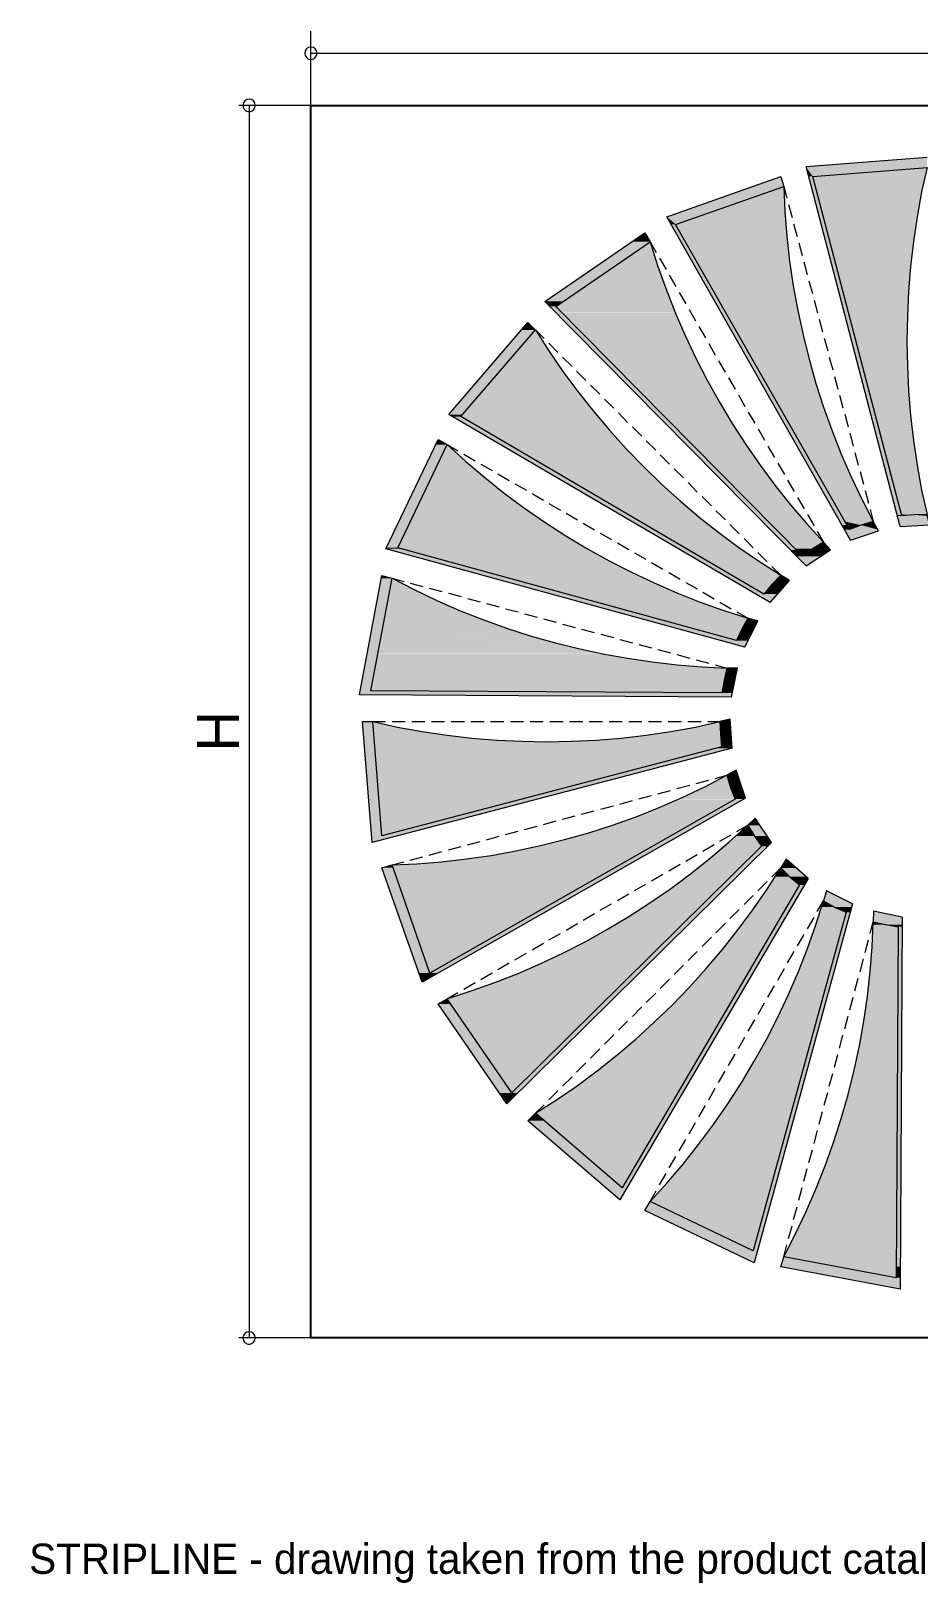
# Model space of a CAD drawing. Extents: x 0 to 240, y -13 to 197.
# Drawn here: x 0.2 to 117.7, y -13.2 to 192.1 of the extents above; entities that cross this region are included whole.
import ezdxf

# ---------------------------------------------------------------- set-up
doc = ezdxf.new("R2010")
doc.units = 0
for name, color, linetype in [('FILL', 8, 'Continuous'), ('GEOMETRY', 7, 'Continuous'), ('NOTE', 1, 'Continuous'), ('TEXT', 7, 'Continuous')]:
    doc.layers.add(name, color=color, linetype=linetype)

msp = doc.modelspace()

# ---------------------------------------------------------------- hatches: boundary and pattern name
at = {"layer": 'FILL'}
for points in [[(118.81, 175.45), (102.8, 174.2), (118.81, 174.2)], [(99.46, 172.9), (95.72, 171.56), (99.84, 171.56)], [(102.83, 174.06), (118.81, 174.06), (102.8, 174.2)], [(102.8, 174.2), (118.81, 174.06), (118.81, 174.2)], [(103.15, 172.9), (103.7, 172.9), (102.83, 174.06)], [(102.83, 174.06), (118.81, 174.06), (103.7, 172.9)], [(103.15, 172.9), (114.87, 128.11), (115.42, 128.11)], [(103.15, 172.9), (103.7, 172.9), (115.42, 128.11)], [(118.81, 174.06), (103.7, 172.9), (118.55, 172.9)], [(103.7, 172.9), (104.25, 170.84), (118.09, 170.84)], [(103.7, 172.9), (118.55, 172.9), (118.09, 170.84)], [(95.72, 171.56), (84.36, 167.56), (88.47, 167.56)], [(95.72, 171.56), (99.84, 171.56), (88.47, 167.56)], [(99.84, 171.56), (90.47, 168.25), (99.99, 168.25)], [(104.25, 170.84), (105.09, 167.59), (117.51, 167.59)], [(104.25, 170.84), (118.09, 170.84), (117.51, 167.59)], [(84.36, 167.56), (84.93, 166.55), (85.54, 166.55)], [(84.36, 167.56), (88.47, 167.56), (85.54, 166.55)], [(84.93, 166.55), (107.58, 126.75), (108.22, 126.75)], [(84.93, 166.55), (85.54, 166.55), (108.22, 126.75)], [(90.47, 168.26), (85.54, 166.55), (100.13, 166.55)], [(85.54, 166.55), (86.44, 164.98), (100.25, 164.98)], [(85.54, 166.55), (100.13, 166.55), (100.25, 164.98)], [(90.47, 168.26), (99.99, 168.26), (100.13, 166.55)], [(105.09, 167.59), (105.96, 164.31), (117.01, 164.31)], [(105.09, 167.59), (117.51, 167.59), (117.01, 164.31)], [(81.45, 165.44), (79.74, 164.25), (82.15, 164.25)], [(86.44, 164.98), (88.33, 161.67), (100.63, 161.67)], [(86.44, 164.98), (100.25, 164.98), (100.63, 161.67)], [(105.96, 164.31), (106.84, 161.04), (116.64, 161.04)], [(105.96, 164.31), (117.01, 164.31), (116.64, 161.04)], [(79.74, 164.25), (68.23, 156.36), (70.66, 156.36)], [(79.74, 164.25), (82.15, 164.25), (70.66, 156.36)], [(82.15, 164.25), (77.57, 161.09), (83.16, 161.09)], [(77.57, 161.09), (73.01, 157.99), (84.27, 157.99)], [(77.57, 161.09), (83.16, 161.09), (84.27, 157.99)], [(88.33, 161.67), (90.18, 158.4), (101.12, 158.4)], [(88.33, 161.67), (100.62, 161.67), (101.12, 158.4)], [(106.84, 161.04), (107.68, 157.73), (116.35, 157.73)], [(106.84, 161.04), (116.64, 161.04), (116.35, 157.73)], [(90.18, 158.4), (92.04, 155.15), (101.7, 155.15)], [(90.18, 158.4), (101.12, 158.4), (101.7, 155.15)], [(68.9, 155.7), (69.68, 155.7), (68.23, 156.36)], [(68.23, 156.36), (69.68, 155.7), (70.66, 156.36)], [(73.01, 157.99), (69.68, 155.7), (85.17, 155.7)], [(73.01, 157.99), (84.27, 157.99), (85.17, 155.7)], [(107.68, 157.73), (108.54, 154.42), (116.2, 154.42)], [(107.68, 157.73), (116.35, 157.73), (116.2, 154.42)], [(68.9, 155.7), (100.71, 123.47), (101.5, 123.47)], [(68.9, 155.7), (69.68, 155.7), (101.5, 123.47)], [(70.46, 154.89), (85.49, 154.89), (69.68, 155.7)], [(69.68, 155.7), (85.49, 154.89), (85.17, 155.7)], [(70.46, 154.88), (73.44, 151.87), (86.79, 151.87)], [(70.46, 154.88), (85.49, 154.88), (86.79, 151.87)], [(92.04, 155.15), (93.87, 151.93), (102.39, 151.93)], [(92.04, 155.15), (101.7, 155.15), (102.39, 151.93)], [(108.54, 154.42), (109.41, 151.11), (116.14, 151.11)], [(108.54, 154.42), (116.2, 154.42), (116.14, 151.11)], [(65.15, 152.59), (55.55, 141.37), (57.38, 141.37)], [(65.15, 152.59), (66.98, 152.59), (57.38, 141.37)], [(66.98, 152.59), (64.6, 149.81), (68.75, 149.81)], [(65.15, 152.59), (66.98, 152.59), (65.99, 153.58)], [(73.45, 151.87), (76.41, 148.88), (88.21, 148.88)], [(73.45, 151.87), (86.79, 151.87), (88.21, 148.88)], [(93.87, 151.93), (95.69, 148.71), (103.21, 148.71)], [(93.87, 151.93), (102.39, 151.93), (103.21, 148.71)], [(109.41, 151.11), (110.28, 147.81), (116.2, 147.81)], [(109.41, 151.11), (116.14, 151.11), (116.2, 147.81)], [(64.6, 149.81), (62.25, 147.08), (70.64, 147.08)], [(64.6, 149.81), (68.75, 149.81), (70.64, 147.08)], [(76.41, 148.88), (79.31, 145.92), (89.72, 145.92)], [(76.41, 148.88), (88.21, 148.88), (89.72, 145.92)], [(95.69, 148.71), (97.52, 145.52), (104.1, 145.52)], [(95.69, 148.71), (103.21, 148.71), (104.1, 145.52)], [(62.25, 147.08), (59.99, 144.41), (72.61, 144.41)], [(62.25, 147.08), (70.64, 147.08), (72.61, 144.41)], [(79.31, 145.92), (82.18, 143.02), (91.32, 143.02)], [(79.31, 145.92), (89.72, 145.92), (91.32, 143.02)], [(110.28, 147.81), (111.15, 144.5), (116.35, 144.5)], [(110.28, 147.81), (116.2, 147.81), (116.35, 144.5)], [(59.99, 144.41), (57.76, 141.83), (74.67, 141.83)], [(59.99, 144.41), (72.61, 144.41), (74.67, 141.83)], [(97.52, 145.52), (99.32, 142.38), (105.12, 142.38)], [(97.52, 145.52), (104.1, 145.52), (105.12, 142.38)], [(111.15, 144.5), (111.99, 141.2), (116.64, 141.2)], [(111.15, 144.5), (116.34, 144.5), (116.64, 141.2)], [(57.12, 141.11), (75.27, 141.11), (57.76, 141.83)], [(57.76, 141.83), (75.27, 141.11), (74.67, 141.83)], [(82.18, 143.02), (84.96, 140.21), (93.03, 140.21)], [(82.18, 143.02), (91.32, 143.02), (93.03, 140.21)], [(99.32, 142.38), (101.09, 139.25), (106.22, 139.25)], [(99.32, 142.38), (105.12, 142.38), (106.22, 139.25)], [(56.05, 141.11), (57.12, 141.11), (55.55, 141.37)], [(55.55, 141.37), (57.12, 141.11), (57.38, 141.37)], [(56.05, 141.11), (93.92, 118.92), (95.03, 118.92)], [(56.05, 141.11), (57.12, 141.11), (95.03, 118.92)], [(57.12, 141.11), (60.19, 139.31), (76.78, 139.31)], [(57.12, 141.11), (75.27, 141.11), (76.78, 139.31)], [(84.96, 140.21), (87.72, 137.42), (94.82, 137.42)], [(84.96, 140.21), (93.03, 140.21), (94.82, 137.42)], [(111.99, 141.2), (112.86, 137.92), (117.01, 137.92)], [(111.99, 141.2), (116.64, 141.2), (117.01, 137.92)], [(53.81, 137.42), (55.32, 137.42), (54.13, 138.09)], [(60.19, 139.31), (64.37, 136.85), (79.02, 136.85)], [(60.19, 139.31), (76.78, 139.31), (79.02, 136.85)], [(101.09, 139.25), (102.83, 136.18), (107.44, 136.18)], [(101.09, 139.25), (106.22, 139.25), (107.44, 136.18)], [(112.86, 137.92), (113.71, 134.64), (117.51, 134.64)], [(112.86, 137.92), (117.01, 137.92), (117.51, 134.64)], [(53.81, 137.42), (47.26, 123.76), (48.79, 123.76)], [(53.81, 137.42), (55.32, 137.42), (48.79, 123.76)], [(55.32, 137.42), (54.25, 135.19), (57.76, 135.19)], [(64.37, 136.85), (68.43, 134.47), (81.31, 134.47)], [(64.37, 136.85), (79.02, 136.85), (81.31, 134.47)], [(87.72, 137.42), (90.42, 134.7), (96.71, 134.7)], [(87.72, 137.42), (94.82, 137.42), (96.71, 134.7)], [(102.83, 136.18), (104.57, 133.16), (108.77, 133.16)], [(102.83, 136.18), (107.44, 136.18), (108.77, 133.16)], [(54.25, 135.19), (53.23, 133.05), (60.28, 133.05)], [(54.25, 135.19), (57.76, 135.19), (60.28, 133.05)], [(68.43, 134.47), (72.37, 132.17), (83.69, 132.17)], [(68.43, 134.47), (81.31, 134.47), (83.69, 132.17)], [(90.42, 134.7), (93.03, 132.03), (98.68, 132.03)], [(90.42, 134.7), (96.71, 134.7), (98.68, 132.03)], [(113.71, 134.64), (114.58, 131.39), (118.09, 131.39)], [(113.71, 134.64), (117.51, 134.64), (118.09, 131.39)], [(53.23, 133.05), (52.25, 130.99), (62.86, 130.99)], [(53.23, 133.05), (60.28, 133.05), (62.86, 130.99)], [(72.37, 132.17), (76.14, 129.97), (86.15, 129.97)], [(72.37, 132.17), (83.69, 132.17), (86.15, 129.97)], [(93.03, 132.03), (95.58, 129.45), (100.74, 129.45)], [(93.03, 132.03), (98.68, 132.03), (100.74, 129.45)], [(104.57, 133.16), (106.26, 130.17), (110.2, 130.17)], [(104.57, 133.16), (108.77, 133.16), (110.2, 130.17)], [(52.25, 130.99), (51.29, 129.01), (65.53, 129.01)], [(52.25, 130.99), (62.86, 130.99), (65.53, 129.01)], [(76.14, 129.97), (79.8, 127.82), (88.68, 127.82)], [(76.14, 129.97), (86.15, 129.97), (88.68, 127.82)], [(95.58, 129.45), (98.08, 126.93), (102.89, 126.93)], [(95.58, 129.45), (100.74, 129.45), (102.89, 126.93)], [(106.26, 130.17), (107.94, 127.22), (111.7, 127.22)], [(106.26, 130.17), (110.2, 130.17), (111.7, 127.22)], [(114.58, 131.39), (115.42, 128.17), (118.81, 128.17)], [(114.58, 131.39), (118.09, 131.39), (118.81, 128.17)], [(51.29, 129.01), (50.39, 127.13), (68.26, 127.13)], [(51.29, 129.01), (65.53, 129.01), (68.26, 127.13)], [(79.8, 127.82), (83.31, 125.77), (91.26, 125.77)], [(79.8, 127.82), (88.68, 127.82), (91.26, 125.77)], [(114.9, 127.97), (115.47, 127.97), (114.87, 128.11)], [(114.87, 128.11), (115.47, 127.97), (115.42, 128.11)], [(114.9, 127.97), (115.22, 126.81), (119.13, 126.81)], [(114.9, 127.97), (118.84, 127.97), (119.13, 126.81)], [(115.42, 128.11), (117.13, 128.11), (115.42, 128.17)], [(115.42, 128.17), (117.13, 128.11), (118.81, 128.17)], [(115.42, 128.11), (115.47, 127.97), (117.13, 128.11)], [(115.47, 127.97), (118.84, 127.97), (117.13, 128.11)], [(117.13, 128.11), (118.81, 128.11), (118.81, 128.17)], [(117.13, 128.11), (118.84, 127.97), (118.81, 128.11)], [(49.55, 125.33), (48.79, 123.76), (73.65, 123.76)], [(50.39, 127.13), (49.55, 125.33), (71.01, 125.33)], [(49.55, 125.33), (71.01, 125.33), (73.65, 123.76)], [(50.39, 127.13), (68.26, 127.13), (71.01, 125.33)], [(83.31, 125.77), (86.67, 123.79), (93.92, 123.79)], [(83.31, 125.77), (91.26, 125.77), (93.92, 123.79)], [(98.08, 126.93), (100.48, 124.49), (105.09, 124.49)], [(98.08, 126.93), (102.89, 126.93), (105.09, 124.49)], [(107.91, 126.17), (108.54, 126.17), (107.59, 126.75)], [(107.59, 126.75), (108.54, 126.17), (108.22, 126.75)], [(107.99, 126), (112.37, 126), (107.91, 126.17)], [(107.91, 126.17), (112.37, 126), (112.28, 126.17)], [(108.22, 126.75), (110.11, 126.75), (107.94, 127.22)], [(107.94, 127.22), (110.11, 126.75), (111.7, 127.22)], [(107.99, 126), (112.37, 126), (108.68, 124.78)], [(108.22, 126.75), (108.54, 126.17), (110.11, 126.75)], [(108.54, 126.17), (112.28, 126.17), (110.11, 126.75)], [(110.11, 126.75), (111.97, 126.75), (111.7, 127.22)], [(110.11, 126.75), (112.28, 126.17), (111.97, 126.75)], [(115.22, 126.81), (115.27, 126.58), (119.13, 126.81)], [(47.2, 123.62), (49.29, 123.62), (47.26, 123.76)], [(47.2, 123.62), (85.98, 112.98), (88.04, 112.98)], [(47.2, 123.62), (49.29, 123.62), (88.04, 112.98)], [(47.26, 123.76), (49.29, 123.62), (48.79, 123.76)], [(49.26, 123.62), (73.85, 123.62), (48.79, 123.76)], [(48.79, 123.76), (73.85, 123.62), (73.65, 123.76)], [(49.26, 123.62), (55.11, 122.03), (76.76, 122.03)], [(49.26, 123.62), (73.86, 123.62), (76.76, 122.03)], [(86.67, 123.79), (89.89, 121.94), (96.65, 121.94)], [(86.67, 123.79), (93.92, 123.79), (96.65, 121.94)], [(101.35, 123.62), (103.67, 123.62), (100.48, 124.49)], [(100.48, 124.49), (103.67, 123.62), (105.09, 124.49)], [(101.55, 122.63), (102.31, 122.63), (100.71, 123.47)], [(100.71, 123.47), (102.31, 122.63), (101.5, 123.47)], [(101.35, 123.62), (102.31, 122.63), (103.67, 123.62)], [(102.31, 122.63), (104.8, 122.63), (103.5, 123.47)], [(103.5, 123.48), (106.05, 123.48), (103.67, 123.62)], [(103.5, 123.47), (104.8, 122.63), (106.05, 123.47)], [(103.67, 123.62), (105.93, 123.62), (105.09, 124.49)], [(103.67, 123.62), (106.05, 123.48), (105.93, 123.62)], [(55.11, 122.03), (60.63, 120.52), (79.68, 120.52)], [(55.11, 122.03), (76.76, 122.03), (79.68, 120.52)], [(89.89, 121.94), (92.94, 120.14), (99.44, 120.14)], [(89.89, 121.94), (96.65, 121.94), (99.44, 120.14)], [(101.55, 122.63), (104.8, 122.63), (102.83, 121.36)], [(46.62, 119.73), (43.83, 104.85), (45.22, 104.85)], [(46.62, 119.73), (48.01, 119.73), (45.22, 104.85)], [(46.62, 119.73), (48.01, 119.73), (46.68, 120.08)], [(48.01, 119.73), (47.72, 118.22), (50.94, 118.22)], [(60.63, 120.52), (65.76, 119.09), (82.7, 119.09)], [(60.63, 120.52), (79.68, 120.52), (82.7, 119.09)], [(65.76, 119.09), (70.55, 117.79), (85.72, 117.79)], [(65.76, 119.09), (82.7, 119.09), (85.72, 117.79)], [(92.94, 120.14), (95.03, 118.92), (98.28, 118.92)], [(92.94, 120.14), (99.44, 120.14), (98.28, 118.92)], [(98.28, 118.92), (100.19, 118.92), (98.74, 119.41)], [(98.74, 119.41), (100.62, 119.41), (99.44, 120.14)], [(98.74, 119.41), (100.19, 118.92), (100.62, 119.41)], [(47.72, 118.22), (47.46, 116.8), (53.93, 116.8)], [(47.72, 118.22), (50.94, 118.22), (53.93, 116.8)], [(70.55, 117.79), (74.99, 116.57), (88.79, 116.57)], [(70.55, 117.79), (85.72, 117.79), (88.79, 116.57)], [(93.92, 118.92), (96.13, 117.64), (97.2, 117.64)], [(93.92, 118.92), (95.03, 118.92), (97.2, 117.64)], [(95.03, 118.92), (98.28, 118.92), (97.2, 117.64)], [(96.13, 117.64), (99.03, 117.64), (98.04, 116.51)], [(98.28, 118.92), (97.2, 117.64), (99.03, 117.64)], [(98.28, 118.92), (100.19, 118.92), (99.03, 117.64)], [(47.2, 115.47), (46.97, 114.25), (60.02, 114.25)], [(47.46, 116.8), (47.2, 115.47), (56.94, 115.47)], [(47.2, 115.47), (56.94, 115.47), (60.02, 114.25)], [(47.46, 116.8), (53.93, 116.8), (56.94, 115.47)], [(74.99, 116.57), (79.02, 115.47), (91.92, 115.47)], [(74.99, 116.57), (88.79, 116.57), (91.92, 115.47)], [(79.02, 115.47), (82.67, 114.45), (95.09, 114.45)], [(79.02, 115.47), (91.92, 115.47), (95.09, 114.45)], [(46.76, 113.15), (46.59, 112.13), (66.28, 112.13)], [(46.97, 114.25), (46.76, 113.15), (63.15, 113.15)], [(46.76, 113.15), (63.15, 113.15), (66.28, 112.13)], [(46.97, 114.25), (60.02, 114.25), (63.15, 113.15)], [(82.67, 114.45), (88.04, 112.97), (94.28, 112.97)], [(82.67, 114.45), (95.09, 114.45), (94.28, 112.97)], [(85.98, 112.97), (91.52, 111.47), (93.58, 111.47)], [(85.98, 112.97), (88.04, 112.97), (93.58, 111.47)], [(88.04, 112.97), (94.27, 112.97), (93.58, 111.47)], [(94.28, 112.97), (93.58, 111.47), (95.12, 111.47)], [(94.86, 114.08), (94.28, 112.97), (95.87, 112.97)], [(94.28, 112.97), (95.87, 112.97), (95.12, 111.47)], [(94.86, 114.08), (96.42, 114.08), (95.09, 114.45)], [(94.86, 114.08), (96.42, 114.08), (95.87, 112.97)], [(46.27, 110.42), (72.69, 110.42), (46.42, 111.2)], [(46.42, 111.2), (69.47, 111.2), (46.59, 112.13)], [(46.42, 111.2), (72.69, 110.42), (69.47, 111.2)], [(46.59, 112.13), (69.47, 111.21), (66.28, 112.13)], [(91.52, 111.47), (94.68, 110.6), (95.12, 111.47)], [(45.92, 108.65), (82.44, 108.65), (46.01, 109.12)], [(46.01, 109.12), (79.16, 109.12), (46.13, 109.72)], [(46.01, 109.12), (82.44, 108.65), (79.16, 109.12)], [(46.13, 109.73), (75.91, 109.73), (46.27, 110.42)], [(46.13, 109.72), (79.16, 109.12), (75.91, 109.72)], [(46.27, 110.42), (75.91, 109.73), (72.69, 110.42)], [(45.78, 107.84), (45.49, 106.22), (91.95, 106.22)], [(45.78, 107.84), (92.33, 107.84), (45.8, 108.01)], [(45.78, 107.84), (92.33, 107.84), (91.95, 106.22)], [(45.8, 108.01), (89.03, 108.01), (45.86, 108.28)], [(45.8, 108.01), (92.33, 107.84), (89.03, 108.01)], [(45.86, 108.28), (85.75, 108.28), (45.92, 108.65)], [(45.86, 108.28), (89.02, 108.01), (85.75, 108.28)], [(45.92, 108.65), (85.75, 108.28), (82.44, 108.65)], [(92.33, 107.81), (91.95, 106.22), (93.4, 106.22)], [(92.33, 107.81), (93.72, 107.81), (92.33, 107.84)], [(92.33, 107.81), (93.72, 107.81), (93.4, 106.22)], [(43.78, 104.56), (91.66, 104.56), (43.83, 104.85)], [(43.83, 104.85), (91.66, 104.56), (45.22, 104.85)], [(45.49, 106.22), (45.22, 104.85), (91.72, 104.85)], [(45.22, 104.85), (91.66, 104.56), (91.72, 104.85)], [(45.49, 106.22), (91.95, 106.22), (91.72, 104.85)], [(91.66, 104.56), (93.06, 104.56), (91.72, 104.85)], [(91.95, 106.22), (91.72, 104.85), (93.11, 104.85)], [(91.72, 104.85), (93.06, 104.56), (93.11, 104.85)], [(91.95, 106.22), (93.4, 106.22), (93.11, 104.85)], [(43.72, 104.3), (93.03, 104.3), (43.78, 104.56)], [(43.72, 104.3), (92.94, 104.01), (93.03, 104.3)], [(43.78, 104.56), (93.03, 104.3), (93.06, 104.56)], [(44.12, 100.76), (44.41, 97.23), (45.78, 97.23)], [(44.12, 100.76), (45.49, 100.76), (45.78, 97.23)], [(45.55, 100.04), (48.74, 100.04), (45.49, 100.76)], [(48.74, 100.04), (45.49, 100.76)], [(88.18, 100.04), (91.43, 100.04), (91.4, 100.76)], [(91.4, 100.76), (92.76, 100.76), (92.76, 101.08)], [(91.43, 100.04), (91.4, 100.76)], [(91.4, 100.76), (91.46, 99.08), (92.88, 99.08)], [(91.4, 100.76), (92.76, 100.76), (92.88, 99.08)], [(45.6, 99.46), (51.98, 99.46), (45.54, 100.04)], [(45.54, 100.04), (51.98, 99.46), (48.74, 100.04)], [(45.63, 98.96), (55.26, 98.96), (45.6, 99.46)], [(45.6, 99.46), (55.26, 98.96), (51.98, 99.46)], [(45.66, 98.59), (58.54, 98.59), (45.63, 98.96)], [(45.63, 98.96), (58.54, 98.59), (55.26, 98.96)], [(45.69, 98.3), (61.85, 98.3), (45.66, 98.59)], [(45.66, 98.59), (61.85, 98.3), (58.54, 98.59)], [(75.07, 98.3), (91.52, 98.3), (78.35, 98.59)], [(78.35, 98.59), (91.49, 98.59), (81.66, 98.96)], [(78.35, 98.59), (91.52, 98.3), (91.49, 98.59)], [(81.66, 98.96), (91.46, 98.96), (82.47, 99.08)], [(81.66, 98.96), (91.49, 98.59), (91.46, 98.96)], [(82.47, 99.08), (91.46, 99.08), (84.91, 99.46)], [(82.47, 99.08), (91.46, 98.96), (91.46, 99.08)], [(84.91, 99.46), (91.43, 99.46), (88.18, 100.04)], [(84.91, 99.46), (91.46, 99.08), (91.43, 99.46)], [(88.18, 100.04), (91.43, 99.46), (91.43, 100.04)], [(91.46, 99.08), (91.6, 97.43), (92.97, 97.43)], [(91.46, 99.08), (92.88, 99.08), (92.97, 97.43)], [(44.41, 97.23), (45.28, 85.65), (46.68, 85.65)], [(44.41, 97.23), (45.78, 97.23), (46.68, 85.65)], [(45.69, 98.15), (65.15, 98.15), (45.69, 98.3)], [(45.69, 98.3), (65.15, 98.15), (61.85, 98.3)], [(45.72, 98.09), (68.46, 98.09), (45.69, 98.15)], [(45.69, 98.15), (68.46, 98.09), (65.15, 98.15)], [(45.75, 97.43), (91.61, 97.43), (45.72, 98.09)], [(45.72, 98.09), (91.61, 97.43), (91.55, 98.09)], [(45.75, 97.43), (91.6, 97.43), (46.68, 85.65)], [(90.82, 97.23), (46.68, 85.65), (48.82, 85.65)], [(90.82, 97.23), (93, 97.23), (48.82, 85.65)], [(68.46, 98.09), (91.55, 98.09), (71.77, 98.15)], [(71.77, 98.15), (91.55, 98.15), (75.07, 98.3)], [(71.77, 98.15), (91.55, 98.09), (91.55, 98.15)], [(75.07, 98.3), (91.55, 98.15), (91.52, 98.3)], [(90.82, 97.23), (93, 97.23), (91.61, 97.43)], [(91.61, 97.43), (93, 97.23), (92.97, 97.43)], [(92.33, 93.66), (89.4, 92.15), (92.8, 92.15)], [(92.33, 93.66), (93.78, 93.66), (93.55, 94.32)], [(92.33, 93.66), (92.82, 92.06), (94.3, 92.06)], [(92.33, 93.66), (93.78, 93.66), (94.3, 92.06)], [(93.4, 90.49), (77.48, 81.42), (78.58, 81.42)], [(93.4, 90.49), (94.5, 90.49), (78.58, 81.42)], [(85.86, 90.49), (83.37, 89.39), (91.49, 89.39)], [(85.86, 90.5), (93.4, 90.5), (86.41, 90.73)], [(85.86, 90.49), (93.4, 90.49), (91.49, 89.39)], [(89.23, 92.06), (86.41, 90.73), (93.32, 90.73)], [(86.41, 90.73), (93.4, 90.5), (93.32, 90.73)], [(89.23, 92.06), (92.82, 92.06), (89.4, 92.15)], [(89.23, 92.06), (92.82, 92.06), (93.32, 90.73)], [(89.4, 92.15), (92.82, 92.06), (92.8, 92.15)], [(92.82, 92.06), (93.34, 90.64), (94.79, 90.64)], [(92.82, 92.06), (94.3, 92.06), (94.79, 90.64)], [(93.4, 90.5), (94.5, 90.5), (93.34, 90.64)], [(93.34, 90.64), (94.5, 90.49), (94.79, 90.64)], [(83.37, 89.39), (80.29, 88.17), (89.34, 88.17)], [(83.37, 89.39), (91.49, 89.39), (89.34, 88.17)], [(77.19, 87.07), (74.03, 86.06), (85.6, 86.06)], [(80.29, 88.18), (77.19, 87.07), (87.37, 87.07)], [(77.19, 87.07), (87.37, 87.07), (85.6, 86.06)], [(80.29, 88.18), (89.34, 88.18), (87.37, 87.07)], [(95.09, 87.04), (93.52, 85.62), (95.96, 85.62)], [(95.09, 87.04), (96.71, 87.04), (96.07, 88)], [(95.09, 87.04), (95.96, 85.62), (97.67, 85.62)], [(95.09, 87.04), (96.71, 87.04), (97.67, 85.62)], [(45.28, 85.65), (45.37, 84.75), (48.82, 85.65)], [(64.43, 83.65), (81.37, 83.65), (67.65, 84.35)], [(67.65, 84.35), (82.59, 84.35), (70.87, 85.16)], [(67.65, 84.35), (81.37, 83.65), (82.58, 84.35)], [(70.87, 85.16), (84.01, 85.16), (74.03, 86.06)], [(70.87, 85.16), (82.59, 84.35), (84.01, 85.16)], [(74.03, 86.06), (84.01, 85.16), (85.6, 86.06)], [(96.92, 84.26), (75.83, 63.4), (76.61, 63.4)], [(96.92, 84.26), (97.7, 84.26), (76.61, 63.4)], [(91.98, 84.26), (90.1, 82.69), (95.32, 82.69)], [(91.98, 84.26), (96.92, 84.26), (92.62, 84.84)], [(91.98, 84.26), (96.92, 84.26), (95.32, 82.69)], [(92.62, 84.84), (96.5, 84.84), (93.52, 85.62)], [(92.62, 84.84), (96.92, 84.26), (96.51, 84.84)], [(93.52, 85.62), (96.51, 84.84), (95.96, 85.62)], [(96.57, 84.78), (98.22, 84.78), (95.96, 85.62)], [(95.96, 85.62), (98.22, 84.78), (97.67, 85.62)], [(96.92, 84.26), (97.7, 84.26), (96.57, 84.78)], [(96.57, 84.78), (97.7, 84.26), (98.22, 84.78)], [(51.29, 81.94), (78.38, 81.94), (54.6, 82.2)], [(54.6, 82.2), (78.84, 82.2), (57.87, 82.57)], [(54.6, 82.2), (78.38, 81.94), (78.84, 82.2)], [(57.87, 82.57), (79.48, 82.57), (61.15, 83.07)], [(57.87, 82.57), (78.84, 82.2), (79.48, 82.57)], [(61.15, 83.07), (80.35, 83.07), (64.43, 83.65)], [(61.15, 83.07), (79.48, 82.57), (80.35, 83.07)], [(64.43, 83.65), (80.35, 83.07), (81.36, 83.65)], [(90.1, 82.69), (87.51, 80.63), (93.23, 80.63)], [(90.1, 82.69), (95.32, 82.69), (93.23, 80.63)], [(100.16, 82.57), (99.44, 81.39), (101.5, 81.39)], [(46.68, 81.42), (48.12, 81.42), (48.01, 81.79)], [(46.68, 81.42), (51.58, 67.49), (53.03, 67.49)], [(46.68, 81.42), (48.12, 81.42), (53.03, 67.49)], [(48.01, 81.79), (78.09, 81.79), (51.29, 81.94)], [(48.01, 81.79), (78.09, 81.79), (53.03, 67.49)], [(51.29, 81.94), (78.09, 81.79), (78.38, 81.94)], [(77.48, 81.42), (53.03, 67.49), (54.13, 67.49)], [(77.48, 81.42), (78.58, 81.42), (54.13, 67.49)], [(87.51, 80.63), (84.87, 78.66), (91.23, 78.66)], [(87.51, 80.63), (93.23, 80.63), (91.23, 78.66)], [(98.68, 80.23), (98.01, 79.15), (101.93, 79.15)], [(99.44, 81.39), (98.68, 80.23), (100.66, 80.23)], [(98.68, 80.23), (100.66, 80.23), (101.93, 79.15)], [(99.44, 81.39), (100.66, 80.23), (102.8, 80.23)], [(99.44, 81.39), (101.5, 81.39), (102.8, 80.23)], [(100.92, 79.99), (103.06, 79.99), (100.66, 80.23)], [(100.66, 80.23), (103.06, 79.99), (102.8, 80.23)], [(84.87, 78.66), (82.15, 76.78), (89.31, 76.78)], [(101.93, 79.15), (83.66, 47.94), (84.3, 47.94)], [(101.93, 79.15), (102.57, 79.15), (84.3, 47.94)], [(84.87, 78.66), (91.23, 78.66), (89.31, 76.78)], [(97.64, 78.6), (95.75, 75.87), (100.02, 75.87)], [(97.64, 78.6), (101.61, 78.6), (98.01, 79.15)], [(97.64, 78.6), (101.61, 78.6), (100.02, 75.87)], [(98.01, 79.15), (101.61, 78.6), (101.93, 79.15)], [(101.93, 79.15), (102.57, 79.15), (100.92, 79.99)], [(100.92, 79.99), (102.57, 79.15), (103.06, 79.99)], [(105.5, 78.37), (105.09, 77.04), (108.17, 77.04)], [(82.15, 76.78), (79.36, 74.98), (87.51, 74.98)], [(82.15, 76.78), (89.31, 76.78), (87.51, 74.98)], [(104.63, 75.53), (108.11, 75.53), (104.86, 76.22)], [(104.86, 76.22), (106.57, 76.22), (105.09, 77.04)], [(104.86, 76.22), (108.11, 75.53), (106.57, 76.22)], [(105.85, 76.63), (108.95, 76.63), (105.09, 77.04)], [(105.09, 77.04), (108.95, 76.63), (108.17, 77.04)], [(106.57, 76.22), (108.86, 76.22), (105.85, 76.63)], [(105.85, 76.63), (108.86, 76.22), (108.95, 76.63)], [(108.11, 75.53), (108.66, 75.53), (106.57, 76.22)], [(106.57, 76.22), (108.66, 75.53), (108.86, 76.22)], [(79.36, 74.98), (76.52, 73.27), (85.78, 73.27)], [(79.36, 74.98), (87.51, 74.98), (85.78, 73.27)], [(95.75, 75.87), (93.81, 73.21), (98.45, 73.21)], [(95.75, 75.87), (100.02, 75.87), (98.45, 73.21)], [(108.11, 75.53), (97.26, 36.08), (97.84, 36.08)], [(108.11, 75.53), (108.66, 75.53), (97.84, 36.08)], [(104.63, 75.53), (104.1, 73.87), (107.64, 73.87)], [(104.63, 75.53), (108.11, 75.53), (107.64, 73.87)], [(111.7, 74.28), (115.53, 74.28), (111.73, 74.89)], [(111.7, 73.91), (113.33, 73.91), (111.7, 74.28)], [(113.33, 73.91), (115.54, 73.91), (111.7, 74.28)], [(111.7, 74.28), (115.53, 73.91), (115.53, 74.28)], [(111.73, 74.89), (115.54, 74.89), (111.73, 75.67)], [(111.73, 74.89), (115.54, 74.28), (115.54, 74.89)], [(76.52, 73.27), (73.65, 71.67), (84.15, 71.67)], [(76.52, 73.27), (85.78, 73.27), (84.15, 71.67)], [(93.81, 73.21), (91.75, 70.63), (96.94, 70.63)], [(93.81, 73.21), (98.45, 73.21), (96.94, 70.63)], [(104.1, 73.87), (103, 70.74), (106.78, 70.74)], [(104.1, 73.87), (107.64, 73.87), (106.78, 70.74)], [(111.68, 73.61), (111.56, 70.98), (114.98, 70.98)], [(111.68, 73.61), (114.98, 73.61), (111.7, 73.91)], [(111.68, 73.61), (114.98, 73.61), (114.98, 70.98)], [(111.7, 73.91), (114.98, 73.61), (113.33, 73.91)], [(114.98, 73.61), (115.54, 73.61), (113.33, 73.91)], [(113.33, 73.91), (115.54, 73.61), (115.54, 73.91)], [(114.72, 28.63), (115.27, 28.63), (114.98, 73.62)], [(114.98, 73.61), (115.27, 28.63), (115.54, 73.61)], [(70.7, 70.16), (67.71, 68.74), (81.19, 68.74)], [(73.65, 71.67), (70.7, 70.16), (82.64, 70.16)], [(70.7, 70.16), (82.64, 70.16), (81.19, 68.74)], [(73.65, 71.67), (84.15, 71.67), (82.64, 70.16)], [(91.75, 70.63), (89.6, 68.11), (95.46, 68.11)], [(91.75, 70.63), (96.94, 70.63), (95.46, 68.11)], [(103, 70.74), (101.78, 67.67), (105.94, 67.67)], [(103, 70.74), (106.77, 70.74), (105.94, 67.67)], [(111.56, 70.98), (111.3, 67.67), (114.95, 67.67)], [(111.56, 70.98), (114.98, 70.98), (114.95, 67.67)], [(67.7, 68.74), (64.66, 67.44), (79.89, 67.44)], [(67.7, 68.74), (81.19, 68.74), (79.89, 67.44)], [(89.61, 68.1), (87.4, 65.64), (94.01, 65.64)], [(89.61, 68.1), (95.46, 68.1), (94.01, 65.64)], [(51.58, 67.49), (54.13, 67.49), (52.01, 66.3)], [(61.58, 66.22), (58.48, 65.12), (77.54, 65.12)], [(64.66, 67.44), (61.58, 66.22), (78.64, 66.22)], [(61.58, 66.22), (78.64, 66.22), (77.54, 65.12)], [(64.66, 67.44), (79.89, 67.44), (78.64, 66.22)], [(101.78, 67.67), (100.48, 64.65), (105.09, 64.65)], [(101.78, 67.67), (105.93, 67.67), (105.09, 64.65)], [(111.3, 67.67), (110.92, 64.39), (114.92, 64.39)], [(111.3, 67.67), (114.95, 67.67), (114.92, 64.39)], [(54.13, 63.4), (55.78, 63.4), (55.32, 64.1)], [(58.48, 65.12), (55.32, 64.1), (76.52, 64.1)], [(55.32, 64.1), (76.52, 64.1), (63.88, 51.63)], [(58.48, 65.12), (77.54, 65.12), (76.52, 64.1)], [(87.4, 65.64), (85.08, 63.26), (92.62, 63.26)], [(87.4, 65.64), (94.01, 65.64), (92.62, 63.26)], [(100.48, 64.65), (99.06, 61.64), (104.28, 61.64)], [(100.48, 64.65), (105.09, 64.65), (104.28, 61.64)], [(110.92, 64.39), (110.43, 61.11), (114.92, 61.11)], [(110.92, 64.39), (114.92, 64.39), (114.92, 61.11)], [(54.13, 63.4), (62.22, 51.63), (63.88, 51.63)], [(54.13, 63.4), (55.78, 63.4), (63.88, 51.63)], [(75.83, 63.4), (63.88, 51.63), (64.66, 51.63)], [(75.83, 63.4), (76.61, 63.4), (64.66, 51.63)], [(85.08, 63.26), (82.7, 60.97), (91.28, 60.97)], [(85.08, 63.26), (92.62, 63.26), (91.28, 60.97)], [(99.06, 61.64), (97.55, 58.71), (103.47, 58.71)], [(99.06, 61.64), (104.28, 61.64), (103.47, 58.71)], [(82.7, 60.97), (80.26, 58.73), (89.98, 58.73)], [(82.7, 60.97), (91.28, 60.97), (89.98, 58.73)], [(110.43, 61.11), (109.85, 57.86), (114.9, 57.86)], [(110.43, 61.11), (114.92, 61.11), (114.9, 57.86)], [(80.27, 58.73), (77.74, 56.59), (88.73, 56.59)], [(80.27, 58.73), (89.98, 58.73), (88.73, 56.59)], [(97.55, 58.71), (95.93, 55.8), (102.69, 55.8)], [(97.55, 58.71), (103.47, 58.71), (102.69, 55.8)], [(109.85, 57.86), (109.15, 54.64), (114.87, 54.64)], [(109.85, 57.86), (114.9, 57.86), (114.87, 54.64)], [(77.74, 56.59), (75.13, 54.56), (87.51, 54.56)], [(77.74, 56.59), (88.73, 56.59), (87.51, 54.56)], [(95.93, 55.8), (94.24, 52.96), (101.9, 52.96)], [(95.93, 55.8), (102.69, 55.8), (101.9, 52.96)], [(75.13, 54.56), (72.49, 52.59), (86.38, 52.59)], [(75.13, 54.56), (87.51, 54.56), (86.38, 52.59)], [(109.15, 54.64), (108.34, 51.43), (114.87, 51.43)], [(109.15, 54.64), (114.87, 54.64), (114.87, 51.43)], [(62.22, 51.63), (64.66, 51.63), (63.21, 50.18)], [(72.49, 52.59), (69.76, 50.7), (85.28, 50.7)], [(72.49, 52.59), (86.38, 52.59), (85.28, 50.7)], [(94.24, 52.97), (92.45, 50.21), (101.15, 50.21)], [(94.24, 52.97), (101.9, 52.97), (101.15, 50.21)], [(108.34, 51.43), (107.44, 48.24), (114.84, 48.24)], [(108.34, 51.43), (114.87, 51.43), (114.84, 48.24)], [(69.76, 50.7), (66.98, 48.93), (84.24, 48.93)], [(69.76, 50.7), (85.28, 50.7), (84.24, 48.93)], [(92.45, 50.21), (90.56, 47.48), (100.39, 47.48)], [(92.45, 50.21), (101.15, 50.21), (100.39, 47.48)], [(65.99, 47.94), (68.11, 47.94), (66.98, 48.93)], [(65.99, 47.94), (76.35, 39.07), (78.47, 39.07)], [(65.99, 47.94), (68.11, 47.94), (78.47, 39.07)], [(66.98, 48.93), (84.24, 48.93), (78.47, 39.07)], [(83.66, 47.94), (78.47, 39.07), (79.1, 39.07)], [(83.66, 47.94), (84.3, 47.94), (79.1, 39.07)], [(90.56, 47.48), (88.59, 44.81), (99.67, 44.81)], [(90.56, 47.48), (100.39, 47.48), (99.67, 44.81)], [(107.44, 48.24), (106.43, 45.1), (114.81, 45.1)], [(107.44, 48.24), (114.84, 48.24), (114.81, 45.1)], [(88.59, 44.81), (86.53, 42.23), (98.97, 42.23)], [(88.59, 44.81), (99.67, 44.81), (98.97, 42.23)], [(106.43, 45.1), (105.32, 41.97), (114.81, 41.97)], [(106.43, 45.1), (114.81, 45.1), (114.81, 41.97)], [(86.53, 42.23), (84.38, 39.71), (98.28, 39.71)], [(86.53, 42.23), (98.97, 42.23), (98.28, 39.71)], [(105.32, 41.97), (104.08, 38.89), (114.78, 38.89)], [(105.32, 41.97), (114.81, 41.97), (114.78, 38.89)], [(76.35, 39.07), (79.11, 39.07), (78.17, 37.5)], [(84.38, 39.71), (82.15, 37.27), (97.61, 37.27)], [(84.38, 39.71), (98.28, 39.71), (97.61, 37.27)], [(82.15, 37.27), (81.45, 36.08), (84.64, 36.08)], [(82.15, 37.27), (97.61, 37.27), (95.81, 30.75)], [(104.08, 38.89), (102.77, 35.88), (114.75, 35.88)], [(104.08, 38.89), (114.78, 38.89), (114.75, 35.88)], [(81.45, 36.08), (92.62, 30.75), (95.81, 30.75)], [(81.45, 36.08), (84.64, 36.08), (95.81, 30.75)], [(97.26, 36.08), (95.81, 30.75), (96.36, 30.75)], [(97.26, 36.08), (97.84, 36.08), (96.36, 30.75)], [(102.77, 35.88), (101.35, 32.89), (114.75, 32.89)], [(102.77, 35.88), (114.75, 35.88), (114.75, 32.89)], [(101.35, 32.89), (99.84, 29.93), (114.72, 29.93)], [(101.35, 32.89), (114.75, 32.89), (114.72, 29.93)], [(92.62, 30.75), (96.36, 30.75), (95.93, 29.15)], [(99.84, 29.93), (99.46, 28.63), (106.95, 28.63)], [(99.84, 29.93), (114.72, 29.93), (114.72, 27.18)], [(99.46, 28.63), (107.24, 27.18), (114.72, 27.18)], [(99.46, 28.63), (106.95, 28.63), (114.72, 27.18)], [(107.24, 27.18), (115.27, 27.18), (115.24, 25.67)], [(114.72, 27.18), (115.27, 27.18), (114.72, 28.63)], [(114.72, 28.63), (115.27, 27.18), (115.27, 28.63)]]:
    msp.add_hatch(color=7, dxfattribs=at).paths.add_polyline_path(points)

# ---------------------------------------------------------------- linework, layer by layer
at = {"layer": 'GEOMETRY', "lineweight": 13}
for points in [[(37.28, 182.29), (37.28, 192.13)], [(37.28, 189.2), (200.31, 189.2)], [(37.28, 182.29), (27.76, 182.29)], [(29.1, 182.29), (29.1, 19.23)], [(37.28, 19.23), (27.76, 19.23)]]:
    msp.add_lwpolyline(points, dxfattribs=at)
for points in [[(38.09, 189.2), (38.03, 189.51), (37.86, 189.78), (37.6, 189.95), (37.28, 190.01), (36.96, 189.95), (36.7, 189.78), (36.53, 189.51), (36.46, 189.2), (36.53, 188.88), (36.6, 188.75), (36.69, 188.64), (36.79, 188.55), (36.89, 188.47), (37, 188.42), (37.12, 188.38), (37.25, 188.36), (37.37, 188.37), (37.5, 188.4), (37.62, 188.45), (37.74, 188.52), (37.86, 188.62), (38.03, 188.88), (38.09, 189.2)], [(29.91, 182.29), (29.85, 182.61), (29.68, 182.87), (29.42, 183.05), (29.1, 183.11), (28.78, 183.05), (28.52, 182.87), (28.34, 182.61), (28.26, 182.29), (28.34, 181.97), (28.42, 181.85), (28.51, 181.74), (28.6, 181.65), (28.71, 181.57), (28.82, 181.51), (28.94, 181.48), (29.06, 181.46), (29.19, 181.47), (29.31, 181.49), (29.44, 181.54), (29.56, 181.62), (29.68, 181.72), (29.85, 181.97), (29.91, 182.29)], [(29.91, 19.23), (29.85, 19.55), (29.68, 19.81), (29.42, 19.99), (29.1, 20.04), (28.78, 19.99), (28.52, 19.81), (28.34, 19.55), (28.26, 19.23), (28.34, 18.91), (28.42, 18.78), (28.51, 18.67), (28.6, 18.58), (28.71, 18.5), (28.82, 18.45), (28.94, 18.41), (29.06, 18.39), (29.19, 18.4), (29.31, 18.43), (29.44, 18.48), (29.56, 18.55), (29.68, 18.65), (29.85, 18.91), (29.91, 19.23)]]:
    msp.add_lwpolyline(points, close=True, dxfattribs=at)
at = {"layer": 'GEOMETRY', "lineweight": 25}
msp.add_lwpolyline([(37.28, 182.29), (200.31, 182.29), (200.31, 19.23), (37.28, 19.23), (37.28, 182.29)], close=True, dxfattribs=at)
at = {"layer": 'GEOMETRY', "lineweight": 15}
for points in [[(102.8, 174.2), (118.81, 175.45)], [(84.36, 167.56), (99.46, 172.9)], [(115.27, 126.58), (102.8, 174.2)], [(103.7, 172.9), (118.81, 174.06)], [(115.47, 127.97), (103.7, 172.9)], [(118.81, 174.06), (118.09, 170.84), (117.49, 167.56), (117.01, 164.27), (116.63, 160.98), (116.36, 157.7), (116.2, 154.41), (116.14, 151.11), (116.2, 147.82), (116.36, 144.53), (116.63, 141.25), (117.01, 137.96), (117.49, 134.67), (118.09, 131.39), (118.81, 128.17)], [(85.54, 166.55), (99.84, 171.56)], [(99.84, 171.56), (99.99, 168.25), (100.25, 164.98), (100.62, 161.7), (101.11, 158.43), (101.7, 155.17), (102.4, 151.93), (103.2, 148.71), (104.11, 145.51), (105.12, 142.35), (106.24, 139.23), (107.46, 136.16), (108.78, 133.14), (110.2, 130.17), (111.7, 127.22)], [(108.69, 124.78), (84.36, 167.56)], [(108.54, 126.17), (85.54, 166.55)], [(68.23, 156.36), (81.45, 165.44)], [(69.68, 155.7), (82.15, 164.25)], [(82.15, 164.25), (83.16, 161.09), (84.27, 157.97), (85.49, 154.89), (86.8, 151.85), (88.21, 148.86), (89.72, 145.92), (91.33, 143.03), (93.03, 140.19), (94.82, 137.41), (96.71, 134.69), (98.68, 132.04), (100.74, 129.45), (102.89, 126.93), (105.09, 124.49)], [(102.83, 121.36), (68.23, 156.36)], [(102.31, 122.63), (69.68, 155.7)], [(55.55, 141.37), (65.99, 153.58)], [(57.12, 141.11), (66.98, 152.59)], [(66.98, 152.59), (68.75, 149.81), (70.63, 147.09), (72.6, 144.43), (74.65, 141.84), (76.79, 139.31), (79.01, 136.86), (81.31, 134.48), (83.69, 132.18), (86.14, 129.96), (88.66, 127.82), (91.26, 125.77), (93.92, 123.81), (96.65, 121.94), (99.44, 120.14)], [(98.04, 116.51), (55.55, 141.37)], [(97.2, 117.64), (57.12, 141.11)], [(47.2, 123.62), (54.13, 138.09)], [(48.79, 123.76), (55.32, 137.42)], [(55.32, 137.42), (57.76, 135.19), (60.28, 133.05), (62.87, 130.99), (65.52, 129.01), (68.24, 127.13), (71.02, 125.33), (73.86, 123.63), (76.75, 122.02), (79.69, 120.51), (82.69, 119.1), (85.72, 117.78), (88.8, 116.57), (91.92, 115.47), (95.09, 114.45)], [(115.27, 126.58), (119.13, 126.81), (118.81, 128.17)], [(118.81, 128.17), (117.13, 128.11), (115.47, 127.97)], [(111.7, 127.22), (110.11, 126.75), (108.54, 126.17)], [(108.69, 124.78), (112.37, 126), (111.7, 127.22)], [(94.68, 110.6), (47.2, 123.62)], [(93.58, 111.47), (48.79, 123.76)], [(105.09, 124.49), (103.67, 123.62), (102.31, 122.63)], [(102.83, 121.36), (106.05, 123.47), (105.09, 124.49)], [(43.72, 104.3), (46.68, 120.08)], [(45.22, 104.85), (48.01, 119.73)], [(48.01, 119.73), (50.94, 118.22), (53.93, 116.8), (56.96, 115.47), (60.03, 114.25), (63.14, 113.14), (66.29, 112.12), (69.47, 111.22), (72.68, 110.41), (75.92, 109.72), (79.17, 109.13), (82.44, 108.65), (85.73, 108.28), (89.03, 108.01), (92.33, 107.84)], [(99.44, 120.14), (98.28, 118.92), (97.2, 117.64)], [(98.04, 116.51), (100.62, 119.41), (99.44, 120.14)], [(95.09, 114.45), (94.28, 112.97), (93.58, 111.47)], [(94.68, 110.6), (96.42, 114.08), (95.09, 114.45)], [(92.33, 107.84), (91.95, 106.22), (91.66, 104.56)], [(92.94, 104.01), (93.72, 107.81), (92.33, 107.84)], [(91.66, 104.56), (45.22, 104.85)], [(92.94, 104.01), (43.72, 104.3)], [(45.37, 84.75), (44.12, 100.76)], [(45.49, 100.76), (48.74, 100.04), (52.02, 99.44), (55.3, 98.96), (58.59, 98.58), (61.88, 98.31), (65.17, 98.15), (68.46, 98.09), (71.75, 98.15), (75.04, 98.31), (78.33, 98.58), (81.62, 98.96), (84.9, 99.44), (88.18, 100.04), (91.4, 100.76)], [(46.68, 85.65), (45.49, 100.76)], [(93, 97.23), (92.76, 101.08), (91.4, 100.76)], [(91.4, 100.76), (91.46, 99.08), (91.61, 97.43)], [(93, 97.23), (45.37, 84.75)], [(91.61, 97.43), (46.68, 85.65)], [(48.01, 81.79), (51.29, 81.94), (54.59, 82.2), (57.87, 82.58), (61.15, 83.06), (64.41, 83.65), (67.64, 84.35), (70.85, 85.15), (74.04, 86.06), (77.19, 87.07), (80.3, 88.18), (83.38, 89.4), (86.41, 90.72), (89.4, 92.15), (92.33, 93.66)], [(94.8, 90.64), (93.55, 94.32), (92.33, 93.66)], [(92.33, 93.66), (92.82, 92.06), (93.4, 90.49)], [(94.8, 90.64), (52.01, 66.3)], [(93.4, 90.49), (53.03, 67.49)], [(55.32, 64.1), (58.48, 65.12), (61.61, 66.23), (64.69, 67.44), (67.72, 68.76), (70.71, 70.17), (73.65, 71.67), (76.53, 73.28), (79.36, 74.97), (82.14, 76.77), (84.85, 78.65), (87.51, 80.62), (90.1, 82.69), (92.62, 84.84), (95.09, 87.04)], [(98.22, 84.78), (96.07, 88), (95.09, 87.04)], [(95.09, 87.04), (95.96, 85.62), (96.92, 84.26)], [(98.22, 84.78), (63.21, 50.18)], [(96.92, 84.26), (63.88, 51.63)], [(103.06, 79.99), (100.16, 82.57), (99.44, 81.39)], [(52.01, 66.3), (46.68, 81.41)], [(53.03, 67.49), (48.01, 81.79)], [(66.98, 48.93), (69.76, 50.7), (72.49, 52.58), (75.15, 54.55), (77.74, 56.61), (80.26, 58.75), (82.71, 60.97), (85.09, 63.26), (87.39, 65.64), (89.6, 68.09), (91.74, 70.61), (93.79, 73.21), (95.76, 75.87), (97.64, 78.6), (99.44, 81.39)], [(99.44, 81.39), (100.66, 80.23), (101.93, 79.15)], [(103.06, 79.99), (78.17, 37.5)], [(101.93, 79.15), (78.47, 39.07)], [(108.95, 76.63), (105.5, 78.37), (105.09, 77.04)], [(82.15, 37.27), (84.38, 39.71), (86.52, 42.22), (88.58, 44.81), (90.55, 47.47), (92.44, 50.19), (94.24, 52.97), (95.94, 55.81), (97.55, 58.71), (99.06, 61.65), (100.48, 64.65), (101.79, 67.68), (103, 70.76), (104.1, 73.87), (105.09, 77.04)], [(108.95, 76.63), (95.93, 29.15)], [(105.09, 77.04), (106.57, 76.22), (108.11, 75.53)], [(108.11, 75.53), (95.81, 30.75)], [(99.84, 29.93), (101.35, 32.89), (102.77, 35.87), (104.09, 38.9), (105.31, 41.98), (106.43, 45.09), (107.44, 48.24), (108.35, 51.42), (109.15, 54.64), (109.85, 57.87), (110.44, 61.13), (110.92, 64.4), (111.29, 67.68), (111.56, 70.98), (111.7, 74.28)], [(115.53, 74.89), (111.73, 75.67), (111.7, 74.28)], [(111.7, 74.28), (113.33, 73.91), (114.98, 73.61)], [(115.53, 74.89), (115.24, 25.67)], [(114.98, 73.61), (114.72, 27.18)], [(63.88, 51.63), (55.32, 64.1)], [(63.21, 50.18), (54.13, 63.4)], [(78.17, 37.5), (65.99, 47.94)], [(78.47, 39.07), (66.98, 48.93)], [(95.81, 30.75), (82.15, 37.27)], [(95.93, 29.15), (81.45, 36.08)], [(114.72, 27.18), (99.84, 29.93)], [(115.24, 25.67), (99.46, 28.63)]]:
    msp.add_lwpolyline(points, dxfattribs=at)
at = {"layer": 'GEOMETRY', "lineweight": 5}
for points in [[(99.46, 172.9), (99.84, 171.56), (100.25, 170)], [(100.48, 169.16), (100.94, 167.47)], [(101.15, 166.63), (101.61, 164.95)], [(81.45, 165.44), (82.15, 164.25), (82.96, 162.83)], [(101.84, 164.11), (102.28, 162.43)], [(83.39, 162.08), (84.27, 160.57)], [(102.51, 161.58), (102.95, 159.9)], [(84.7, 159.82), (85.57, 158.31)], [(103.18, 159.06), (103.64, 157.38)], [(86.01, 157.55), (86.88, 156.04)], [(103.85, 156.54), (104.31, 154.86)], [(87.31, 155.3), (88.18, 153.78)], [(104.54, 154.01), (104.98, 152.33)], [(65.99, 153.58), (68.14, 151.43)], [(88.62, 153.03), (89.49, 151.52)], [(68.75, 150.83), (69.97, 149.61)], [(89.92, 150.77), (90.79, 149.26)], [(105.21, 151.49), (105.67, 149.81)], [(70.58, 148.97), (71.83, 147.75)], [(91.23, 148.51), (92.1, 147)], [(105.87, 148.97), (106.34, 147.29)], [(72.43, 147.14), (73.65, 145.89)], [(92.53, 146.24), (93.4, 144.73)], [(106.57, 146.44), (107.01, 144.76)], [(74.29, 145.29), (75.51, 144.06)], [(93.84, 143.98), (94.71, 142.47)], [(107.24, 143.95), (107.68, 142.27)], [(76.11, 143.43), (77.36, 142.21)], [(95.14, 141.72), (96.01, 140.24)], [(77.97, 141.6), (79.19, 140.35)], [(79.83, 139.75), (81.05, 138.53)], [(107.91, 141.43), (108.37, 139.74)], [(54.13, 138.09), (55.32, 137.42), (56.74, 136.58)], [(81.66, 137.92), (82.9, 136.67)], [(96.45, 139.49), (97.32, 137.98)], [(108.57, 138.9), (109.04, 137.22)], [(57.5, 136.15), (59, 135.28)], [(83.51, 136.06), (84.73, 134.81)], [(97.76, 137.22), (98.62, 135.71)], [(109.27, 136.38), (109.71, 134.7)], [(59.76, 134.84), (61.27, 133.97)], [(62.02, 133.54), (63.53, 132.67)], [(85.34, 134.21), (86.59, 132.99)], [(99.06, 134.96), (99.93, 133.45)], [(109.94, 133.86), (110.4, 132.17)], [(64.28, 132.23), (65.79, 131.36)], [(87.2, 132.38), (88.41, 131.13)], [(100.36, 132.7), (101.23, 131.19)], [(66.54, 130.93), (68.05, 130.06)], [(68.78, 129.63), (70.29, 128.75)], [(89.05, 130.52), (90.27, 129.3)], [(101.67, 130.43), (102.54, 128.92)], [(110.6, 131.34), (111.07, 129.65)], [(71.04, 128.32), (72.55, 127.45)], [(90.88, 128.66), (92.13, 127.45)], [(102.97, 128.17), (103.85, 126.66)], [(111.3, 128.81), (111.7, 127.22)], [(73.3, 127.01), (74.81, 126.14)], [(75.57, 125.71), (77.07, 124.84)], [(92.73, 126.84), (93.96, 125.59)], [(104.28, 125.91), (105.09, 124.49)], [(77.83, 124.4), (79.34, 123.53)], [(94.59, 124.98), (95.81, 123.76)], [(80.09, 123.1), (81.6, 122.23)], [(82.35, 121.79), (83.86, 120.92)], [(96.42, 123.13), (97.67, 121.91)], [(98.28, 121.3), (99.44, 120.14)], [(46.68, 120.08), (48.01, 119.73), (49.58, 119.3)], [(50.42, 119.09), (52.1, 118.63)], [(84.62, 120.49), (86.12, 119.61)], [(86.88, 119.18), (88.39, 118.31)], [(52.94, 118.4), (54.62, 117.96)], [(55.47, 117.73), (57.15, 117.3)], [(57.99, 117.06), (59.67, 116.6)], [(89.14, 117.88), (90.65, 117.01)], [(60.51, 116.37), (62.19, 115.93)], [(63.04, 115.7), (64.72, 115.27)], [(65.56, 115.03), (67.21, 114.57)], [(91.4, 116.57), (92.91, 115.7)], [(93.66, 115.27), (95.09, 114.45)], [(68.05, 114.37), (69.73, 113.9)], [(70.58, 113.67), (72.26, 113.23)], [(73.1, 113), (74.78, 112.54)], [(75.62, 112.34), (77.3, 111.87)], [(78.15, 111.64), (79.83, 111.2)], [(80.67, 110.97), (82.35, 110.54)], [(83.2, 110.3), (84.88, 109.84)], [(85.72, 109.64), (87.4, 109.17)], [(88.24, 108.94), (89.92, 108.5)], [(90.77, 108.28), (92.33, 107.84)], [(44.12, 100.76), (47.14, 100.76)], [(48.01, 100.76), (49.75, 100.76)], [(50.62, 100.76), (52.36, 100.76)], [(53.23, 100.76), (54.97, 100.76)], [(55.85, 100.76), (57.58, 100.76)], [(58.45, 100.76), (60.19, 100.76)], [(61.06, 100.76), (62.8, 100.76)], [(63.67, 100.76), (65.41, 100.76)], [(66.28, 100.76), (68.02, 100.76)], [(68.9, 100.76), (70.64, 100.76)], [(71.5, 100.76), (73.24, 100.76)], [(74.11, 100.76), (75.86, 100.76)], [(76.73, 100.76), (78.47, 100.76)], [(79.34, 100.76), (81.08, 100.76)], [(81.95, 100.76), (83.69, 100.76)], [(84.56, 100.76), (86.3, 100.76)], [(87.17, 100.76), (88.91, 100.76)], [(89.78, 100.76), (91.4, 100.76)], [(88.24, 92.55), (89.92, 93.02)], [(90.77, 93.25), (92.33, 93.66)], [(80.67, 90.52), (82.35, 90.99)], [(83.2, 91.22), (84.88, 91.65)], [(85.72, 91.89), (87.4, 92.35)], [(73.1, 88.52), (74.78, 88.96)], [(75.62, 89.19), (77.3, 89.63)], [(78.15, 89.85), (79.83, 90.32)], [(63.04, 85.8), (64.72, 86.26)], [(65.56, 86.49), (67.21, 86.93)], [(68.05, 87.16), (69.73, 87.62)], [(70.58, 87.83), (72.26, 88.29)], [(93.66, 86.23), (95.09, 87.04)], [(55.47, 83.79), (57.15, 84.23)], [(57.99, 84.46), (59.67, 84.9)], [(60.51, 85.13), (62.19, 85.59)], [(89.14, 83.62), (90.65, 84.49)], [(91.4, 84.93), (92.91, 85.79)], [(46.68, 81.42), (48.01, 81.79), (49.58, 82.2)], [(50.42, 82.43), (52.1, 82.87)], [(52.94, 83.1), (54.62, 83.56)], [(86.88, 82.31), (88.39, 83.19)], [(82.35, 79.7), (83.86, 80.58)], [(84.62, 81.01), (86.12, 81.88)], [(98.28, 80.23), (99.44, 81.39)], [(80.09, 78.4), (81.6, 79.27)], [(96.42, 78.37), (97.67, 79.62)], [(75.57, 75.79), (77.07, 76.66)], [(77.83, 77.1), (79.34, 77.96)], [(94.59, 76.54), (95.81, 77.76)], [(104.28, 75.62), (105.09, 77.04)], [(71.04, 73.18), (72.55, 74.05)], [(73.3, 74.48), (74.81, 75.36)], [(90.88, 72.83), (92.13, 74.08)], [(92.73, 74.69), (93.96, 75.9)], [(102.97, 73.35), (103.85, 74.86)], [(111.3, 72.72), (111.7, 74.28)], [(68.78, 71.87), (70.29, 72.74)], [(89.05, 71), (90.27, 72.22)], [(101.67, 71.09), (102.54, 72.6)], [(110.6, 70.19), (111.07, 71.87)], [(64.28, 69.26), (65.79, 70.13)], [(66.54, 70.57), (68.05, 71.44)], [(87.2, 69.15), (88.41, 70.36)], [(100.36, 68.83), (101.23, 70.34)], [(62.02, 67.96), (63.53, 68.83)], [(85.34, 67.29), (86.59, 68.54)], [(99.06, 66.57), (99.93, 68.07)], [(109.94, 67.67), (110.4, 69.35)], [(57.5, 65.35), (59, 66.22)], [(59.76, 66.65), (61.27, 67.52)], [(83.51, 65.46), (84.73, 66.68)], [(97.76, 64.3), (98.62, 65.81)], [(109.27, 65.14), (109.71, 66.83)], [(54.13, 63.4), (55.32, 64.1), (56.74, 64.91)], [(81.66, 63.61), (82.9, 64.85)], [(108.57, 62.62), (109.04, 64.3)], [(79.83, 61.75), (81.05, 63)], [(96.45, 62.04), (97.32, 63.55)], [(107.91, 60.1), (108.37, 61.78)], [(77.97, 59.93), (79.19, 61.14)], [(95.14, 59.78), (96.01, 61.29)], [(76.11, 58.07), (77.36, 59.31)], [(93.84, 57.52), (94.71, 59.02)], [(107.24, 57.57), (107.68, 59.26)], [(72.43, 54.38), (73.65, 55.6)], [(74.29, 56.24), (75.51, 57.46)], [(92.53, 55.26), (93.4, 56.76)], [(106.57, 55.05), (107.01, 56.73)], [(70.58, 52.53), (71.83, 53.77)], [(91.23, 52.99), (92.1, 54.5)], [(105.87, 52.53), (106.34, 54.21)], [(68.75, 50.7), (69.97, 51.92)], [(89.92, 50.73), (90.79, 52.24)], [(105.21, 50), (105.67, 51.69)], [(65.99, 47.94), (66.98, 48.93), (68.14, 50.06)], [(88.62, 48.47), (89.49, 49.98)], [(87.31, 46.21), (88.18, 47.71)], [(104.54, 47.48), (104.98, 49.16)], [(86.01, 43.97), (86.88, 45.45)], [(103.85, 44.95), (104.31, 46.64)], [(84.7, 41.71), (85.57, 43.21)], [(103.18, 42.43), (103.64, 44.12)], [(102.51, 39.94), (102.95, 41.62)], [(83.39, 39.45), (84.27, 40.96)], [(101.84, 37.42), (102.28, 39.1)], [(81.45, 36.08), (82.15, 37.27), (82.96, 38.69)], [(101.15, 34.89), (101.61, 36.57)], [(100.48, 32.37), (100.94, 34.05)], [(99.46, 28.63), (99.84, 29.93), (100.25, 31.53)]]:
    msp.add_lwpolyline(points, dxfattribs=at)

# ---------------------------------------------------------------- texts
at = {"layer": 'NOTE'}
msp.add_text('STRIPLINE - drawing taken from the product catalogue. Not to scale: use the dimension labels (mm).', height=4, dxfattribs=at).set_placement((0, -12))
at = {"layer": 'TEXT'}
msp.add_text('H', height=5.55, rotation=90, dxfattribs=at).set_placement((27.77, 96.8))

doc.saveas('drawing.dxf')
